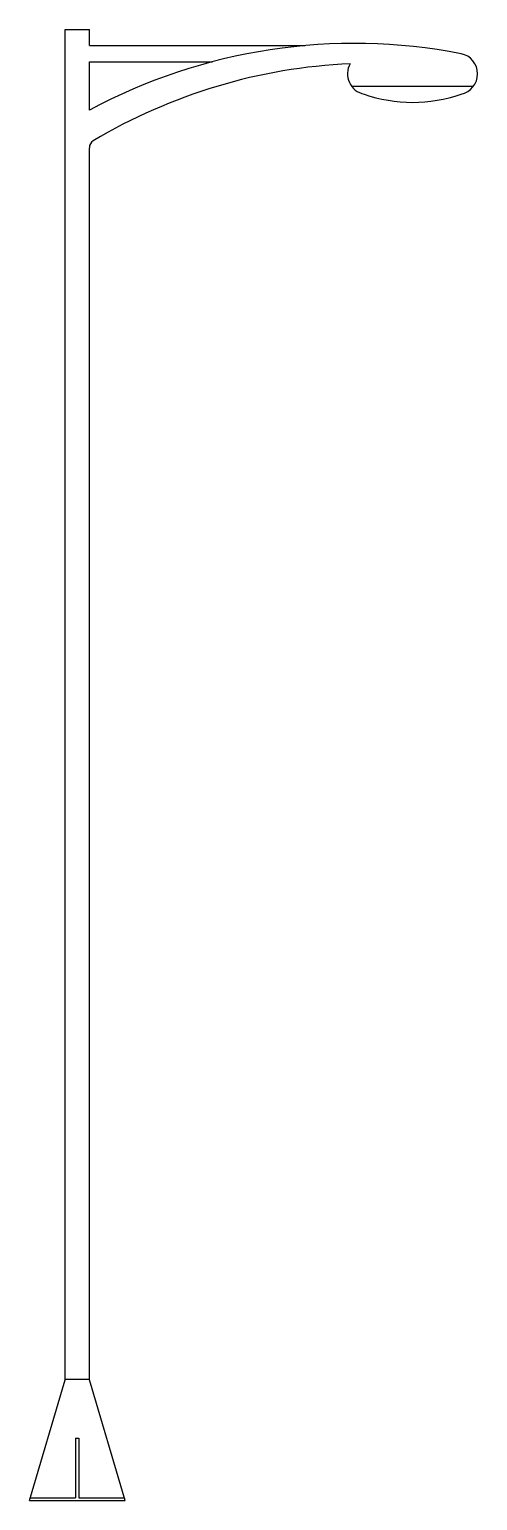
# Model space of a CAD drawing. Header units: millimetres. Extents: x -305 to 2513, y 1 to 9246.
import ezdxf

# ---------------------------------------------------------------- set-up
doc = ezdxf.new("R2010")
doc.units = ezdxf.units.MM
doc.layers.add('ceco.net 264', color=7, linetype='Continuous')

msp = doc.modelspace()

# ---------------------------------------------------------------- linework, layer by layer
at = {"layer": 'ceco.net 264'}
for p, q in [((-80.1, 759.2), (-80.1, 9245.6)), ((-80.1, 9245.6), (72.3, 9245.6)), ((72.3, 9144), (72.3, 9245.6)), ((72.3, 9144), (1429.6, 9144)), ((72.3, 9042.4), (846.1, 9042.4)), ((72.3, 8737.6), (72.3, 9042.4)), ((1720.2, 8890), (2488.5, 8890)), ((72.3, 759.2), (72.3, 8502.4)), ((-304.5, 0.7), (-80.1, 759.9)), ((-80.1, 762.7), (72.3, 762.7)), ((296.7, 0.7), (72.3, 759.9)), ((-13.9, 392.1), (-13.9, 18)), ((-13.9, 392.1), (6.1, 392.1)), ((6.1, 392.1), (6.1, 18)), ((-304.5, 0.7), (296.7, 0.7)), ((-299.4, 18), (-13.9, 18)), ((6.1, 18), (291.6, 18))]:
    msp.add_line(p, q, dxfattribs=at)
for centre, radius, start, end in [((1739, 5640.9), 3516.7, 79.01502, 118.29006), ((2383.7, 8966.2), 129.5, 281.30993, 78.69007), ((1867, 5574.8), 3458.4, 92.56761, 120.78099), ((1824.9, 8966.2), 129.5, 150.62553, 258.69007), ((2104.3, 9702.8), 915.8, 250.55996, 289.44004), ((123.1, 8502.4), 50.8, 120.78099, 180)]:
    msp.add_arc(centre, radius, start, end, dxfattribs=at)

doc.saveas('drawing.dxf')
